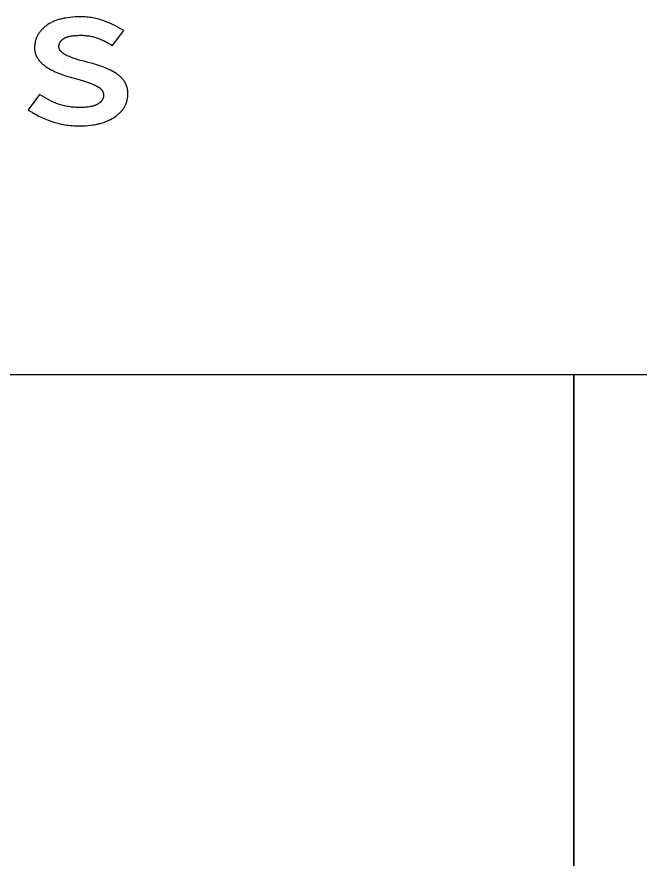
# Model space of a CAD drawing. Extents: x -364 to 3236, y -471 to 545.
# Drawn here: x 1876.9 to 2055.5, y 290.4 to 531.4 of the extents above; entities that cross this region are included whole.
import ezdxf

# ---------------------------------------------------------------- set-up
doc = ezdxf.new("R2010")
doc.units = 0
doc.layers.add('LIVELLO_03', color=3, linetype='CONTINUOUS')

msp = doc.modelspace()

# ---------------------------------------------------------------- linework, layer by layer
at = {"layer": 'LIVELLO_03'}
for points in [[(1883.48, 509.25), (1880.21, 504.83), (1880.56, 504.59), (1880.93, 504.35), (1881.29, 504.12), (1881.67, 503.89), (1882.05, 503.67), (1882.45, 503.46), (1883.26, 503.04), (1884.1, 502.64), (1884.97, 502.26), (1885.88, 501.9), (1886.82, 501.55), (1887.3, 501.39), (1887.78, 501.24), (1888.26, 501.1), (1888.75, 500.97), (1889.24, 500.85), (1889.73, 500.74), (1890.23, 500.64), (1890.73, 500.55), (1891.23, 500.48), (1891.73, 500.41), (1892.24, 500.35), (1892.75, 500.3), (1893.26, 500.27), (1893.78, 500.24), (1894.3, 500.23), (1894.82, 500.22), (1895.65, 500.23), (1896.47, 500.27), (1897.25, 500.32), (1898.01, 500.4), (1898.75, 500.5), (1899.11, 500.56), (1899.47, 500.63), (1899.81, 500.7), (1900.15, 500.78), (1900.49, 500.86), (1900.82, 500.95), (1901.46, 501.14), (1901.77, 501.24), (1902.07, 501.34), (1902.36, 501.45), (1902.65, 501.57), (1902.94, 501.68), (1903.21, 501.8), (1903.48, 501.93), (1903.74, 502.06), (1904, 502.19), (1904.25, 502.33), (1904.49, 502.47), (1904.73, 502.61), (1904.96, 502.76), (1905.18, 502.92), (1905.4, 503.07), (1905.61, 503.23), (1905.81, 503.4), (1906.01, 503.56), (1906.2, 503.74), (1906.38, 503.91), (1906.56, 504.09), (1906.73, 504.27), (1906.89, 504.45), (1907.05, 504.64), (1907.2, 504.83), (1907.34, 505.02), (1907.48, 505.22), (1907.61, 505.42), (1907.73, 505.62), (1907.85, 505.83), (1907.96, 506.04), (1908.06, 506.25), (1908.16, 506.46), (1908.25, 506.68), (1908.33, 506.89), (1908.4, 507.11), (1908.47, 507.34), (1908.53, 507.56), (1908.58, 507.79), (1908.63, 508.02), (1908.67, 508.25), (1908.7, 508.48), (1908.73, 508.71), (1908.74, 508.95), (1908.75, 509.19), (1908.76, 509.43), (1908.75, 509.66), (1908.74, 509.88), (1908.73, 510.1), (1908.71, 510.31), (1908.68, 510.53), (1908.64, 510.74), (1908.6, 510.94), (1908.55, 511.14), (1908.5, 511.34), (1908.44, 511.54), (1908.41, 511.64), (1908.37, 511.73), (1908.33, 511.83), (1908.3, 511.92), (1908.26, 512.01), (1908.22, 512.11), (1908.17, 512.2), (1908.13, 512.29), (1908.09, 512.38), (1908.04, 512.47), (1907.99, 512.56), (1907.94, 512.64), (1907.83, 512.82), (1907.72, 512.99), (1907.61, 513.15), (1907.49, 513.32), (1907.36, 513.48), (1907.23, 513.64), (1907.1, 513.79), (1906.95, 513.95), (1906.81, 514.1), (1906.66, 514.24), (1906.5, 514.39), (1906.34, 514.53), (1906.17, 514.67), (1906, 514.81), (1905.82, 514.94), (1905.64, 515.07), (1905.45, 515.2), (1905.26, 515.32), (1904.86, 515.57), (1904.44, 515.81), (1904, 516.05), (1903.54, 516.27), (1903.07, 516.49), (1902.57, 516.71), (1902.06, 516.92), (1901.53, 517.12), (1900.98, 517.32), (1899.84, 517.7), (1898.63, 518.06), (1897.36, 518.4), (1896.47, 518.62), (1895.62, 518.84), (1894.81, 519.07), (1894.03, 519.31), (1893.3, 519.56), (1892.61, 519.8), (1891.98, 520.06), (1891.68, 520.18), (1891.39, 520.31), (1891.12, 520.44), (1890.99, 520.51), (1890.86, 520.58), (1890.74, 520.64), (1890.62, 520.71), (1890.51, 520.79), (1890.39, 520.86), (1890.29, 520.93), (1890.18, 521), (1890.08, 521.08), (1889.98, 521.15), (1889.89, 521.23), (1889.8, 521.31), (1889.72, 521.38), (1889.64, 521.46), (1889.6, 521.5), (1889.56, 521.54), (1889.52, 521.58), (1889.49, 521.62), (1889.45, 521.67), (1889.42, 521.71), (1889.39, 521.75), (1889.36, 521.79), (1889.33, 521.83), (1889.3, 521.88), (1889.27, 521.92), (1889.25, 521.96), (1889.22, 522), (1889.2, 522.05), (1889.18, 522.09), (1889.16, 522.14), (1889.14, 522.18), (1889.12, 522.23), (1889.1, 522.27), (1889.09, 522.32), (1889.08, 522.36), (1889.06, 522.41), (1889.05, 522.46), (1889.04, 522.5), (1889.03, 522.55), (1889.02, 522.6), (1889.02, 522.64), (1889.01, 522.69), (1889.01, 522.74), (1889, 522.79), (1889, 522.84), (1889, 522.89), (1889, 522.97), (1889.01, 523.06), (1889.01, 523.14), (1889.02, 523.23), (1889.03, 523.31), (1889.05, 523.39), (1889.07, 523.47), (1889.09, 523.56), (1889.11, 523.64), (1889.14, 523.71), (1889.16, 523.79), (1889.2, 523.87), (1889.23, 523.94), (1889.27, 524.02), (1889.31, 524.09), (1889.35, 524.17), (1889.39, 524.24), (1889.44, 524.31), (1889.49, 524.38), (1889.54, 524.45), (1889.6, 524.52), (1889.66, 524.59), (1889.72, 524.66), (1889.78, 524.72), (1889.85, 524.79), (1889.92, 524.85), (1889.99, 524.92), (1890.07, 524.98), (1890.14, 525.04), (1890.22, 525.1), (1890.31, 525.16), (1890.39, 525.22), (1890.44, 525.25), (1890.48, 525.28), (1890.58, 525.33), (1890.67, 525.39), (1890.77, 525.44), (1890.88, 525.49), (1890.99, 525.54), (1891.1, 525.59), (1891.22, 525.63), (1891.34, 525.67), (1891.47, 525.72), (1891.6, 525.76), (1891.73, 525.79), (1891.87, 525.83), (1892.01, 525.86), (1892.3, 525.92), (1892.61, 525.98), (1892.94, 526.03), (1893.28, 526.07), (1893.64, 526.1), (1894.02, 526.13), (1894.41, 526.14), (1894.82, 526.16), (1895.24, 526.16), (1895.56, 526.16), (1895.87, 526.15), (1896.19, 526.13), (1896.5, 526.11), (1896.81, 526.08), (1897.11, 526.04), (1897.42, 526), (1897.72, 525.96), (1898.02, 525.9), (1898.32, 525.84), (1898.61, 525.77), (1898.91, 525.7), (1899.2, 525.62), (1899.49, 525.53), (1899.78, 525.44), (1900.06, 525.34), (1900.62, 525.13), (1901.18, 524.9), (1901.73, 524.66), (1902.26, 524.39), (1902.79, 524.12), (1903.32, 523.82), (1903.83, 523.52), (1904.33, 523.19), (1907.55, 527.49), (1906.96, 527.87), (1906.34, 528.23), (1905.69, 528.59), (1905.01, 528.93), (1904.31, 529.27), (1903.58, 529.6), (1902.82, 529.91), (1902.03, 530.22), (1901.63, 530.37), (1901.22, 530.5), (1900.81, 530.63), (1900.4, 530.75), (1899.98, 530.86), (1899.56, 530.96), (1899.14, 531.05), (1898.71, 531.13), (1898.28, 531.2), (1897.85, 531.26), (1897.41, 531.31), (1896.97, 531.36), (1896.53, 531.39), (1896.08, 531.41), (1895.63, 531.43), (1895.18, 531.43), (1894.4, 531.42), (1893.64, 531.39), (1892.9, 531.34), (1892.19, 531.28), (1891.49, 531.19), (1890.83, 531.08), (1890.5, 531.02), (1890.18, 530.96), (1889.87, 530.89), (1889.56, 530.81), (1889.26, 530.73), (1888.96, 530.65), (1888.67, 530.56), (1888.39, 530.46), (1888.11, 530.36), (1887.84, 530.26), (1887.57, 530.15), (1887.31, 530.03), (1887.05, 529.92), (1886.8, 529.79), (1886.56, 529.66), (1886.32, 529.53), (1886.09, 529.39), (1885.86, 529.25), (1885.64, 529.1), (1885.42, 528.95), (1885.22, 528.79), (1885.01, 528.63), (1884.82, 528.47), (1884.63, 528.3), (1884.45, 528.14), (1884.27, 527.96), (1884.1, 527.79), (1883.94, 527.61), (1883.78, 527.43), (1883.63, 527.25), (1883.49, 527.07), (1883.36, 526.88), (1883.23, 526.69), (1883.1, 526.49), (1882.99, 526.3), (1882.88, 526.1), (1882.78, 525.9), (1882.68, 525.69), (1882.59, 525.48), (1882.51, 525.27), (1882.43, 525.06), (1882.36, 524.84), (1882.3, 524.62), (1882.24, 524.4), (1882.19, 524.18), (1882.15, 523.95), (1882.11, 523.72), (1882.08, 523.49), (1882.06, 523.25), (1882.04, 523.01), (1882.03, 522.77), (1882.03, 522.52), (1882.03, 522.31), (1882.04, 522.1), (1882.05, 522), (1882.06, 521.9), (1882.07, 521.8), (1882.09, 521.7), (1882.1, 521.6), (1882.12, 521.5), (1882.14, 521.4), (1882.16, 521.3), (1882.18, 521.2), (1882.2, 521.11), (1882.23, 521.01), (1882.26, 520.92), (1882.29, 520.82), (1882.32, 520.73), (1882.35, 520.64), (1882.39, 520.54), (1882.42, 520.45), (1882.46, 520.36), (1882.5, 520.27), (1882.54, 520.18), (1882.58, 520.09), (1882.63, 520.01), (1882.68, 519.92), (1882.73, 519.83), (1882.78, 519.75), (1882.83, 519.66), (1882.88, 519.58), (1882.94, 519.49), (1883.06, 519.33), (1883.18, 519.16), (1883.3, 519), (1883.43, 518.85), (1883.57, 518.69), (1883.71, 518.54), (1883.85, 518.38), (1884, 518.24), (1884.15, 518.09), (1884.31, 517.94), (1884.48, 517.8), (1884.64, 517.66), (1884.82, 517.53), (1884.99, 517.39), (1885.18, 517.26), (1885.36, 517.13), (1885.75, 516.88), (1886.15, 516.63), (1886.57, 516.39), (1887, 516.16), (1887.45, 515.94), (1887.91, 515.72), (1888.39, 515.51), (1888.88, 515.31), (1889.89, 514.93), (1890.91, 514.58), (1891.95, 514.27), (1893, 513.98), (1895.12, 513.38), (1896.07, 513.09), (1896.94, 512.8), (1897.73, 512.52), (1898.45, 512.24), (1898.79, 512.11), (1899.1, 511.97), (1899.39, 511.84), (1899.67, 511.71), (1899.8, 511.64), (1899.92, 511.57), (1900.05, 511.5), (1900.16, 511.43), (1900.28, 511.36), (1900.39, 511.29), (1900.49, 511.22), (1900.59, 511.14), (1900.69, 511.07), (1900.79, 510.99), (1900.87, 510.92), (1900.96, 510.84), (1901.04, 510.76), (1901.12, 510.68), (1901.19, 510.6), (1901.22, 510.56), (1901.26, 510.52), (1901.29, 510.47), (1901.32, 510.43), (1901.35, 510.39), (1901.38, 510.35), (1901.41, 510.31), (1901.44, 510.26), (1901.46, 510.22), (1901.49, 510.18), (1901.51, 510.13), (1901.54, 510.09), (1901.56, 510.05), (1901.58, 510), (1901.6, 509.96), (1901.62, 509.91), (1901.64, 509.87), (1901.66, 509.82), (1901.67, 509.78), (1901.69, 509.73), (1901.7, 509.69), (1901.71, 509.64), (1901.73, 509.6), (1901.74, 509.55), (1901.75, 509.5), (1901.75, 509.45), (1901.76, 509.41), (1901.77, 509.36), (1901.77, 509.31), (1901.78, 509.26), (1901.78, 509.22), (1901.79, 509.17), (1901.79, 509.12), (1901.79, 509.07), (1901.79, 508.97), (1901.78, 508.87), (1901.77, 508.78), (1901.76, 508.68), (1901.76, 508.64), (1901.75, 508.59), (1901.74, 508.54), (1901.73, 508.5), (1901.72, 508.45), (1901.71, 508.41), (1901.7, 508.36), (1901.69, 508.32), (1901.67, 508.27), (1901.66, 508.23), (1901.64, 508.18), (1901.63, 508.14), (1901.61, 508.1), (1901.59, 508.05), (1901.58, 508.01), (1901.56, 507.97), (1901.54, 507.93), (1901.52, 507.88), (1901.5, 507.84), (1901.47, 507.8), (1901.45, 507.76), (1901.43, 507.72), (1901.38, 507.64), (1901.33, 507.56), (1901.27, 507.48), (1901.21, 507.4), (1901.15, 507.32), (1901.08, 507.25), (1901.01, 507.17), (1900.94, 507.1), (1900.87, 507.03), (1900.79, 506.96), (1900.71, 506.89), (1900.62, 506.82), (1900.53, 506.75), (1900.44, 506.69), (1900.35, 506.62), (1900.25, 506.56), (1900.15, 506.49), (1900.05, 506.43), (1899.94, 506.37), (1899.83, 506.31), (1899.71, 506.26), (1899.59, 506.2), (1899.47, 506.15), (1899.35, 506.1), (1899.22, 506.06), (1899.08, 506.01), (1898.95, 505.97), (1898.8, 505.92), (1898.66, 505.88), (1898.51, 505.85), (1898.36, 505.81), (1898.05, 505.74), (1897.72, 505.68), (1897.37, 505.63), (1897.01, 505.59), (1896.64, 505.56), (1896.25, 505.53), (1895.85, 505.51), (1895.43, 505.5), (1895, 505.49), (1894.57, 505.5), (1894.15, 505.51), (1893.73, 505.53), (1893.32, 505.56), (1892.91, 505.59), (1892.51, 505.63), (1892.11, 505.68), (1891.72, 505.74), (1891.33, 505.81), (1890.95, 505.88), (1890.58, 505.97), (1890.21, 506.06), (1889.85, 506.15), (1889.49, 506.26), (1889.14, 506.37), (1888.79, 506.49), (1888.1, 506.75), (1887.42, 507.04), (1886.75, 507.35), (1886.08, 507.68), (1885.42, 508.04), (1884.77, 508.42), (1884.12, 508.82)], [(836.42, -471), (2036.42, -471), (2036.42, 429), (836.42, 429)], [(2036.42, -471), (3236.42, -471), (3236.42, 429), (2036.42, 429)]]:
    msp.add_lwpolyline(points, close=True, dxfattribs=at)

doc.saveas('drawing.dxf')
